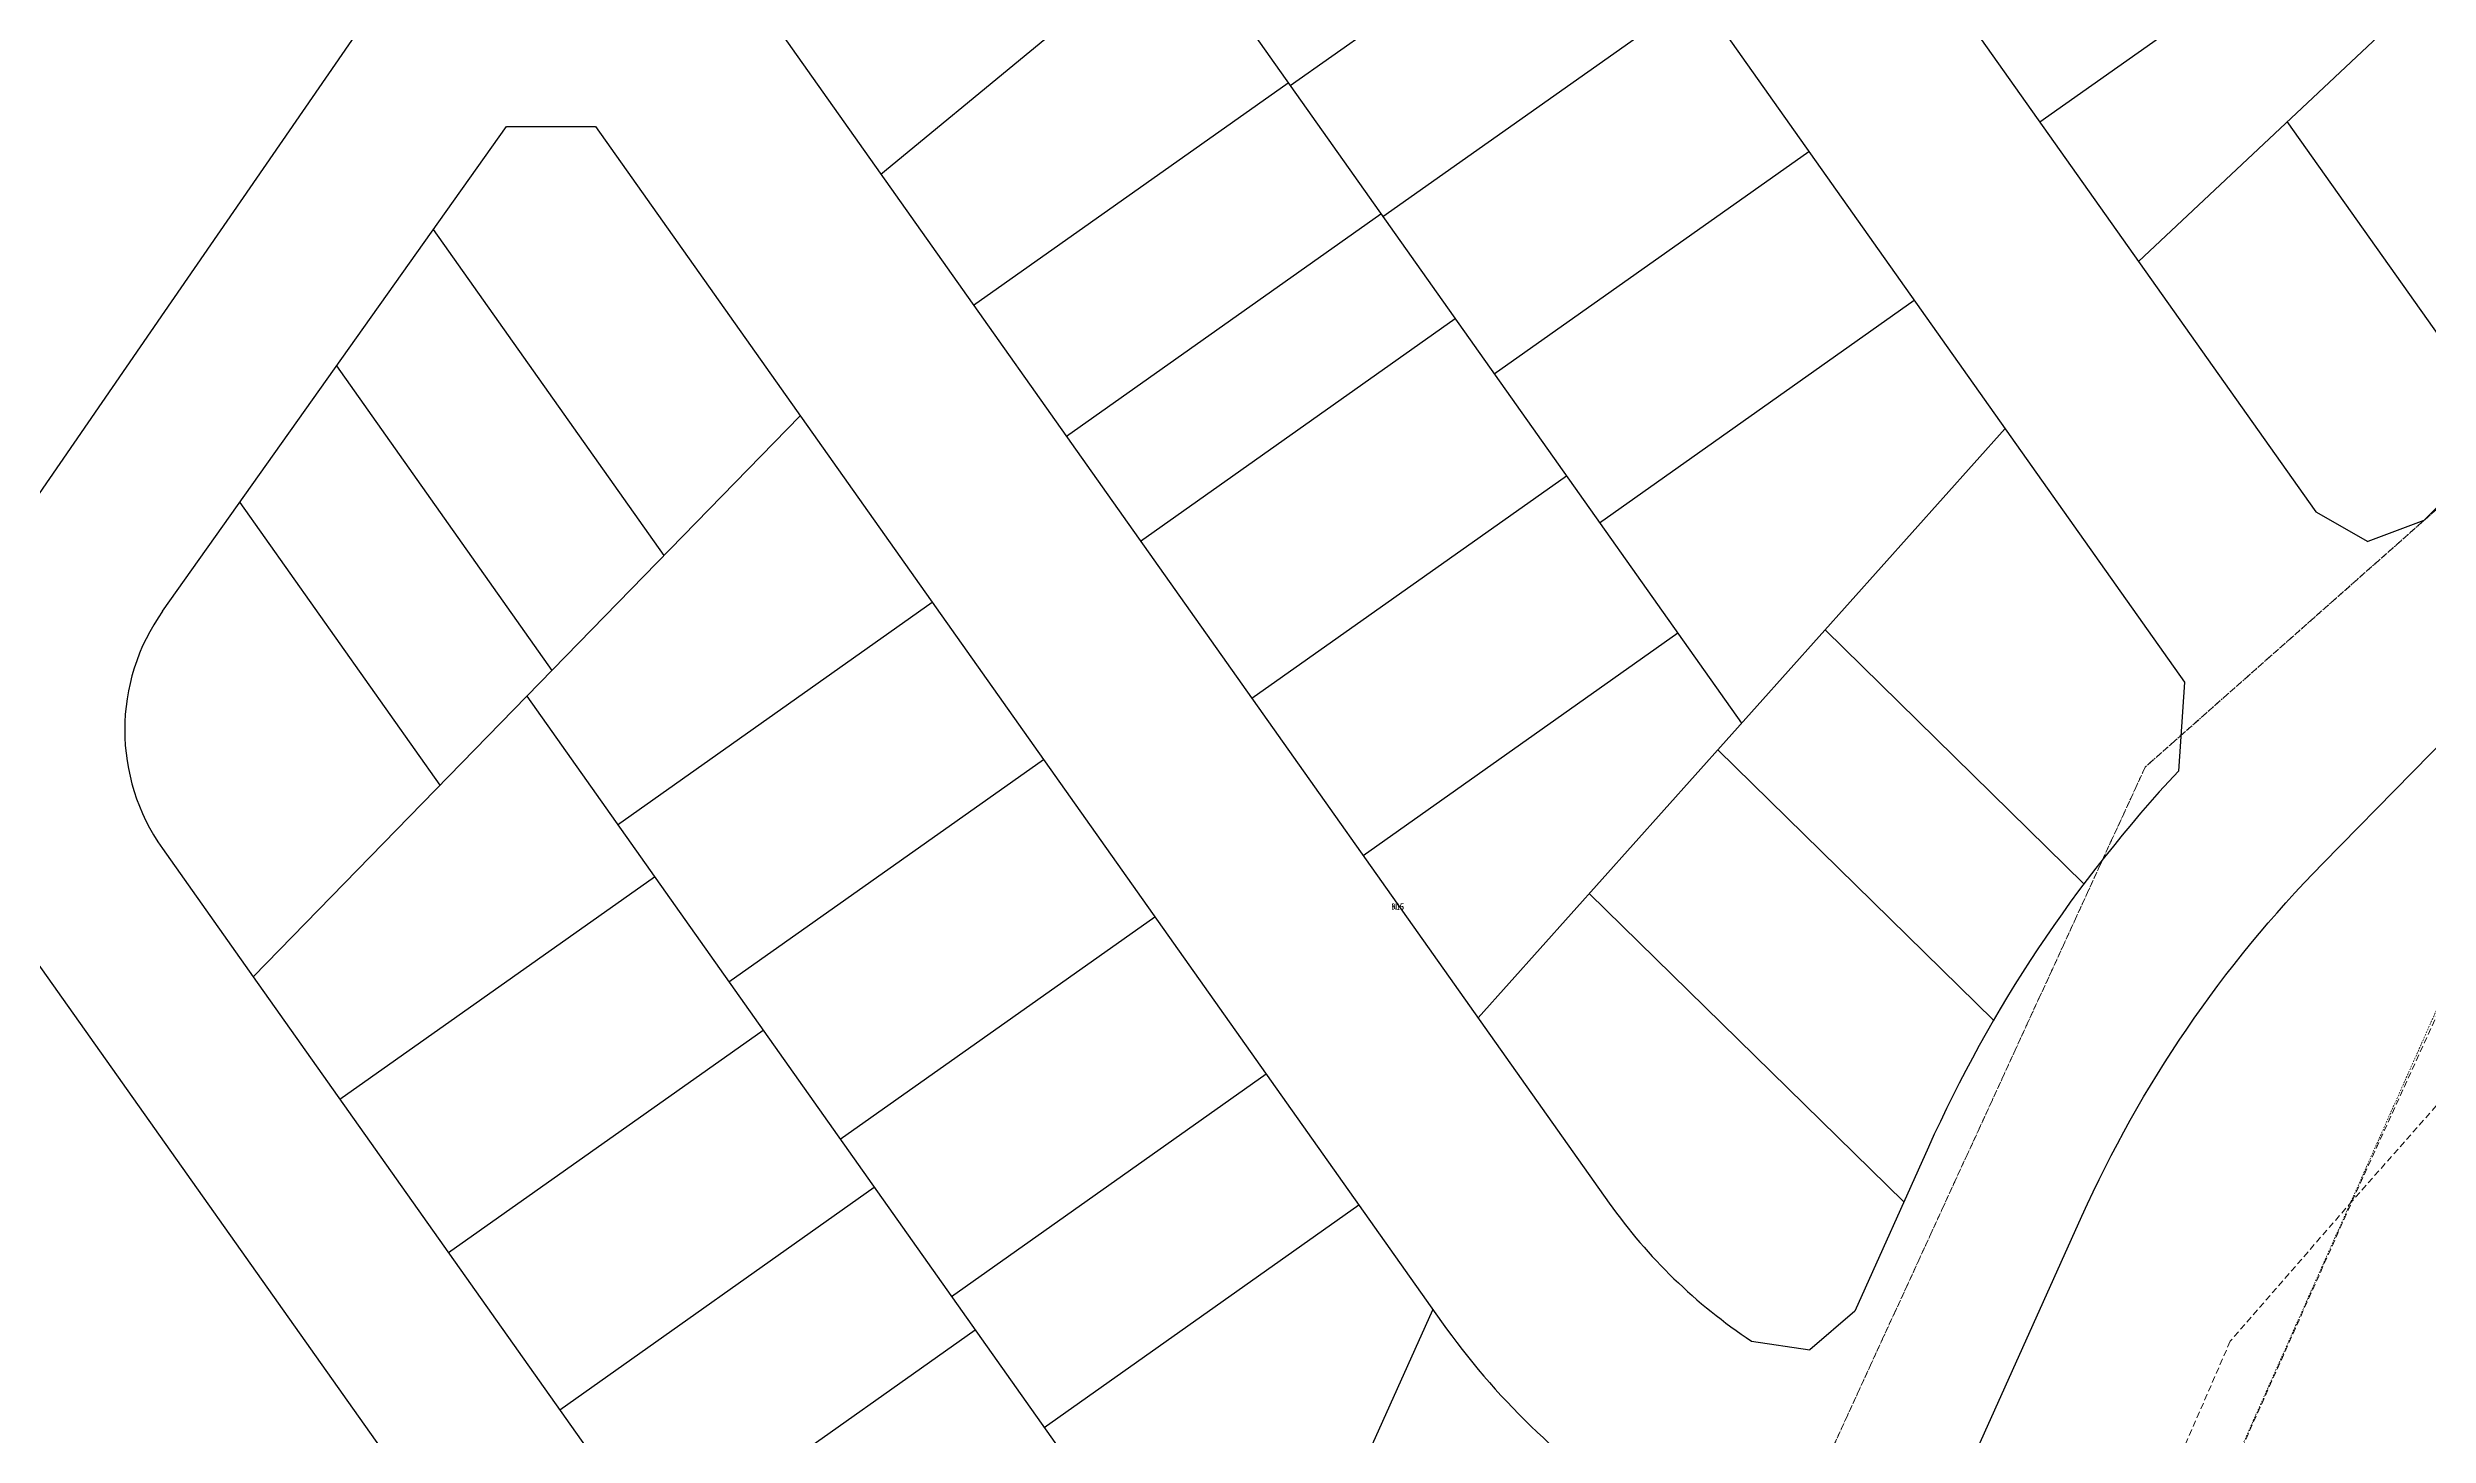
# Model space of a CAD drawing. Extents: x 294483 to 298733, y 6233899 to 6239242.
# Drawn here: x 296062.3 to 296247.7, y 6235770.4 to 6235878.5 of the extents above; entities that cross this region are included whole.
import ezdxf

# ---------------------------------------------------------------- set-up
doc = ezdxf.new("R2010")
doc.units = 0
for name, pattern in [('DASHED', [0.75, 0.5, -0.25]), ('HIDDEN', [9.525, 6.35, -3.175]), ('HIDDEN2', [0.1875, 0.125, -0.0625])]:
    doc.linetypes.add(name, pattern=pattern)
doc.layers.add('Cadastre Easements_SP_EXT', color=9, linetype='Continuous', lineweight=5)
doc.layers.add('Cadastre Other Property_SP_EXT', color=9, linetype='HIDDEN', lineweight=5)
doc.layers.add('Mains_HV_EXT', color=1, linetype='Continuous', lineweight=25, true_color=0xff0000)
doc.layers.add('Notes', color=7, linetype='Continuous')
doc.styles.get("Standard").update_dxf_attribs({"font": 'isocp.shx'})

msp = doc.modelspace()

# ---------------------------------------------------------------- linework, layer by layer
at = {"layer": 'Cadastre Easements_SP_EXT', "linetype": 'DASHED'}
for points in [[(296167.4161, 6235622.158), (296241.74002, 6235788.67015), (296241.74002, 6235788.67015), (296249.68894, 6235806.12718), (296272.82916, 6235825.83741), (296279.82613, 6235831.79867), (296302.84559, 6235851.23948), (296325.49133, 6235872.41886), (296483.1225, 6236022.67004), (296635.73875, 6236170.22158), (296938.47632, 6236450.61032), (297031.01751, 6236538.0656), (297131.76037, 6236632.73186), (297204.75969, 6236701.32455), (297217.14618, 6236725.85927), (297244.84969, 6236780.73135), (297200.86378, 6236740.57513), (297057.59702, 6236605.20125), (296904.07902, 6236460.04334), (296634.66928, 6236208.953), (296263.47989, 6235855.97373), (296227.9627, 6235824.53964), (296225.61408, 6235822.46087), (296146.8448, 6235650.83187)], [(296179.20315, 6235605.72585), (296249.62121, 6235769.69786), (296249.62121, 6235769.69786), (296301.30004, 6235827.25723), (296313.43312, 6235840.77118), (296440.67543, 6235930.60538), (296550.40986, 6236084.58107), (296635.8093, 6236168.40293), (296635.73875, 6236170.22158), (296635.12351, 6236192.51631), (296635.08846, 6236193.76366), (296535.60268, 6236096.44797), (296483.1225, 6236022.67004), (296426.96369, 6235943.96893), (296325.49133, 6235872.41886), (296300.82136, 6235855.37148), (296279.82613, 6235831.79867), (296274.59458, 6235825.87442), (296241.74002, 6235788.67015), (296232.23797, 6235777.74611), (296165.67124, 6235624.58907)]]:
    msp.add_lwpolyline(points, dxfattribs=at)
at = {"layer": 'Cadastre Other Property_SP_EXT', "linetype": 'HIDDEN2'}
msp.add_lwpolyline([(296146.84498, 6235650.83208), (296167.41598, 6235622.15813), (296249.11139, 6235805.36734), (296279.82598, 6235831.79922), (296299.97154, 6235848.81159), (296325.49096, 6235872.4191), (296483.12199, 6236022.67009), (296635.73903, 6236170.22202), (296634.66896, 6236208.95307), (296453.89155, 6236037.04424), (296262.96076, 6235855.51447), (296225.61402, 6235822.46104), (296146.84498, 6235650.83208)], close=True, dxfattribs=at)
at = {"layer": 'Notes'}
for p, q in [((296156.76156, 6235958.42218), (296238.89887, 6235842.3433)), ((296158.52676, 6235928.22759), (296228.67812, 6235829.08761)), ((296159.05591, 6235875.54235), (296183.54512, 6235892.8709)), ((296071.43909, 6235857.942), (296095.08636, 6235892.2438)), ((296217.41147, 6235872.70994), (296241.90068, 6235890.03849)), ((296150.39164, 6235887.78696), (296194.19448, 6235825.88349)), ((296116.75202, 6235883.39003), (296183.89727, 6235788.49839)), ((296166.27614, 6235865.33851), (296190.76535, 6235882.66706)), ((296134.40757, 6235858.43869), (296158.89678, 6235875.76724)), ((296282.19661, 6235877.20027), (296247.31335, 6235841.6672)), ((296071.26184, 6235834.61657), (296098.02789, 6235872.35196)), ((296098.02789, 6235872.35196), (296104.96488, 6235872.34801)), ((296104.96488, 6235872.34801), (296170.83636, 6235779.2565)), ((296253.91392, 6235848.39074), (296236.6806, 6235872.74538)), ((296174.94041, 6235853.09391), (296199.42962, 6235870.42245)), ((296141.62779, 6235848.23486), (296166.11701, 6235865.5634)), ((296092.33716, 6235864.32904), (296110.29878, 6235838.94515)), ((296054.28273, 6235833.05567), (296071.43909, 6235857.942)), ((296147.40398, 6235840.07179), (296171.89319, 6235857.40033)), ((296183.14259, 6235841.50235), (296207.6318, 6235858.83089)), ((296084.80334, 6235853.70768), (296101.57838, 6235830.0007)), ((296078.31333, 6235806.13791), (296120.90381, 6235849.82265)), ((296173.67672, 6235802.94237), (296214.71224, 6235848.82461)), ((296156.06825, 6235827.82718), (296180.55746, 6235845.15573)), ((296077.2634, 6235843.0777), (296092.85089, 6235821.04898)), ((296247.31335, 6235841.6672), (296242.94801, 6235840.03791)), ((296106.69042, 6235817.972), (296131.17963, 6235835.30055)), ((296200.69143, 6235833.1478), (296220.84193, 6235813.36581)), ((296164.73252, 6235815.58257), (296189.22173, 6235832.91112)), ((296099.60857, 6235827.98028), (296155.89872, 6235748.42938)), ((296228.67812, 6235829.08761), (296228.20959, 6235822.15834)), ((296192.3494, 6235823.8205), (296213.81303, 6235802.74939)), ((296115.3547, 6235805.72739), (296139.84391, 6235823.05594)), ((296071.2514, 6235816.11805), (296078.31333, 6235806.13791)), ((296085.06279, 6235796.59938), (296109.552, 6235813.92793)), ((296182.33897, 6235812.62773), (296206.82397, 6235788.59051)), ((296124.01897, 6235793.48279), (296148.50818, 6235810.81133)), ((296060.5547, 6235808.5556), (296152.31505, 6235678.87717)), ((296078.31333, 6235806.13791), (296155.17347, 6235697.5169)), ((296093.51912, 6235784.64865), (296118.00833, 6235801.97719)), ((296132.68324, 6235781.23818), (296157.17245, 6235798.56673)), ((296208.74206, 6235792.86105), (296203.00934, 6235780.09744)), ((296102.18339, 6235772.40404), (296126.67261, 6235789.73259)), ((296139.90347, 6235771.03434), (296164.39268, 6235788.36289)), ((296203.00934, 6235780.09744), (296199.51877, 6235777.06699)), ((296110.039, 6235761.30227), (296134.52821, 6235778.63081)), ((296194.963, 6235777.76021), (296199.51877, 6235777.06699))]:
    msp.add_line(p, q, dxfattribs=at)
at = {"layer": 'Notes', "flags": 128}
for points in [[(296225.09328, 6235861.85378), (296247.16437, 6235882.59968), (296247.71615, 6235883.11833), (296256.56128, 6235892.25873), (296270.23295, 6235901.93591)], [(296127.18734, 6235868.64253), (296150.39164, 6235887.78696)], [(296246.43137, 6235822.06925), (296297.57164, 6235874.16217)], [(296238.89887, 6235842.3433), (296242.94801, 6235840.03791)], [(296141.62894, 6235716.65843), (296170.1685, 6235780.20033)]]:
    msp.add_lwpolyline(points, dxfattribs=at)
msp.add_lwpolyline([(296152.31505, 6235678.87717), (296172.80117, 6235680.86712), (296220.69205, 6235787.49376, -0.088738641), (296239.44096, 6235814.94862), (296246.43137, 6235822.06925)], format="xyb", dxfattribs=at)
at = {"layer": 'Notes'}
for centre, radius, start, end in [((296084.31206, 6235825.35994), 15.99979, 144.6515912, 215.2837192), ((296306.80495, 6235748.81654), 107.5, 136.9803384, 155.8129824), ((296218.18216, 6235812.75835), 42, 215.2831933, 236.4381174), ((296218.18216, 6235812.75835), 58, 215.2831933, 236.4381174)]:
    msp.add_arc(centre, radius, start, end, dxfattribs=at)

# ---------------------------------------------------------------- texts
at = {"layer": 'Mains_HV_EXT'}
for s in ['9L5', 'N16']:
    msp.add_text(s, height=0.5, dxfattribs=at).set_placement((296166.92501, 6235811.34504))

doc.saveas('drawing.dxf')
